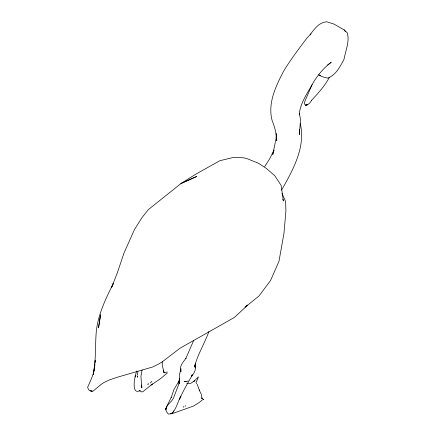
<?xml version="1.0" encoding="UTF-8"?>
<svg xmlns="http://www.w3.org/2000/svg" width="436" height="436" viewBox="0 0 436 436"><rect width="100%" height="100%" fill="white"/><g stroke="black" fill="none" stroke-linecap="round" stroke-linejoin="round"><path stroke-width="0.65" d="M276.211 133.394L276.108 138.392L272.756 154.535L274.042 150.175M299.559 129.35L299.33 134.577L300.557 119.524L299.287 113.202M94.797 364.382L93.249 374.562C95.991 360.992 95.152 347.023 96.143 333.278C97.495 315.413 105.621 299.052 113.42 283.215L111.453 287.765L117.398 272.696L123.933 253.158L134.566 229.341L141.983 217.629L148.316 209.645L181.022 183.491L195.72 174.226L219.793 160.731L233.881 157.331L243.261 157.772L246.667 158.481L258.575 163.298L266.374 168.416L274.854 175.79L281.111 185.393L283.373 200.98L282.784 199.105M95.021 362.392L95.25 360.403L95.015 362.381M166.072 408.712L167.25 405.42L171.304 397.245L171.174 397.697L174.04 389.304L179.267 380.65M94.857 363.695C94.83 372.17 90.993 379.8 87.625 387.25L88.513 389.544L89.407 390.46L92.061 391.212L93.277 391.016L100.607 384.786L104.133 382.416L109.392 379.909L117.513 377.189L152.595 367.008L157.946 364.42L161.914 362.098L180.079 348.184L234.361 317.468L247.686 305.113L258.962 296.017L270.554 280.501L278.958 261.404L283.978 233.265L285.912 210.866L285.629 201.465L281.967 193.421M137.912 371.532L137.596 374.6L137.122 375.042M299.243 114.477C300.328 102.656 307.669 92.95 313.113 82.824C317.915 74.965 323.768 67.771 331.235 62.294L327.61 64.948M165.996 408.941L167.179 405.703L171.713 400.76L173.446 398.161L178.253 385.642L179.474 378.268L179.474 383.903L179.381 374.862L180.967 368.687L180.962 371.467C179.005 366.131 183.245 362.087 186.003 358.141L185.812 358.555L193.66 340.483M165.854 409.606L166.438 411.595L168.28 414.086L171.179 413.829L172.264 413.017L171.375 413.562M142.065 370.028L140.953 376.312L141.591 386.192L141.28 385.015L141.814 387.98L141.727 386.236L141.864 387.364L141.384 385.931M136.566 370.954L135.116 376.96L135.558 375.483C134.163 379.266 131.759 395.027 140.032 390.596L139.482 390.836L140.049 390.694L139.46 390.678L141.825 391.975L142.899 391.653L152.627 383.887M148.158 384.143L148.327 383.685L147.766 384.607M183.714 406.554L183.12 407.317M312.094 84.622L305.004 100.978L304.421 102.896L304.671 104.193L305.582 105.136C308.198 105.081 310.443 102.678 311.533 100.416L311.315 100.591C317.986 93.5 324.716 86.028 329.371 77.385M208.839 331.622C204.669 343.541 197.633 354.315 194.592 366.622L195.415 363.64L195.219 367.962L195.121 366.769M192.222 374.557L191.29 376.709C193.873 373.69 196.309 369.842 195.148 365.711M192.189 375.32C187.725 383.113 183.158 390.879 179.512 399.153L180.886 396.133C177.675 401.698 176.575 408.875 171.811 413.432L173.283 412.031L173.893 410.799M162.704 361.34L162.208 362.518L162.246 364.965L163.871 372.153L164.301 372.954L163.2 370.12L164.198 372.775L167.151 372.001M273.944 150.131L269.682 158.829L264.679 166.563M196.015 382.699L198.473 376.851L193.557 381.691L194.696 380.519L191.671 382.792L190.51 383.402L186.761 383.538M281.596 190.052L282.583 188.336C293.504 168.999 305.789 146.431 300.23 123.448M310.405 34.918L311.037 33.85M150.409 382.972L151.848 381.326M185.654 405.72L184.968 406.352M167.391 372.922L160.562 378.639L151.052 385.124M245.005 307.189L247.686 305.113L245.495 306.731M202.326 399.943L199.176 402.515L193.53 406.047L173.926 413.055L170.77 413.639L172.007 413.301M188.112 380.857L186.63 381.691L184.275 381.691L186.194 381.277M320.509 75.777L318.792 74.867L322.188 76.72L327.709 78.131C335.78 75.286 340.249 66.381 344.053 59.187C345.519 50.571 349.836 41.534 347.312 32.858L344.173 29.899L333.932 24.051L326.837 21.8C317.125 22.427 313.026 32.133 306.868 38.139C298.813 48.936 290.594 59.607 283.618 71.155C275.754 86.339 267.301 103.675 272.293 121.083C274.876 127.312 276.419 133.956 276.795 140.692L276.37 134.751M196.2 383.364L196.658 383.816M137.046 375.881L137.771 376.682M202.277 398.793L201.732 397.899L202.135 398.64L201.241 394.144L199.176 389.964L199.475 390.411L197.186 384.296M344.173 29.899L345.345 31.643M137.247 376.541L137.482 377.347M166.067 408.336L166.1 408.946M165.903 408.646L165.816 409.802L166.269 407.611L165.903 408.646M99.757 319.768L98.52 327.888L100.585 314.781L99.757 319.768M203.143 399.267L202.931 399.534L203.639 399.196L203.143 399.267M196.729 176.46L181.022 183.491L196.729 176.46M307.14 104.874L305.582 105.136L307.14 104.874M92.061 391.212L90.693 390.95L92.061 391.212"/></g></svg>
